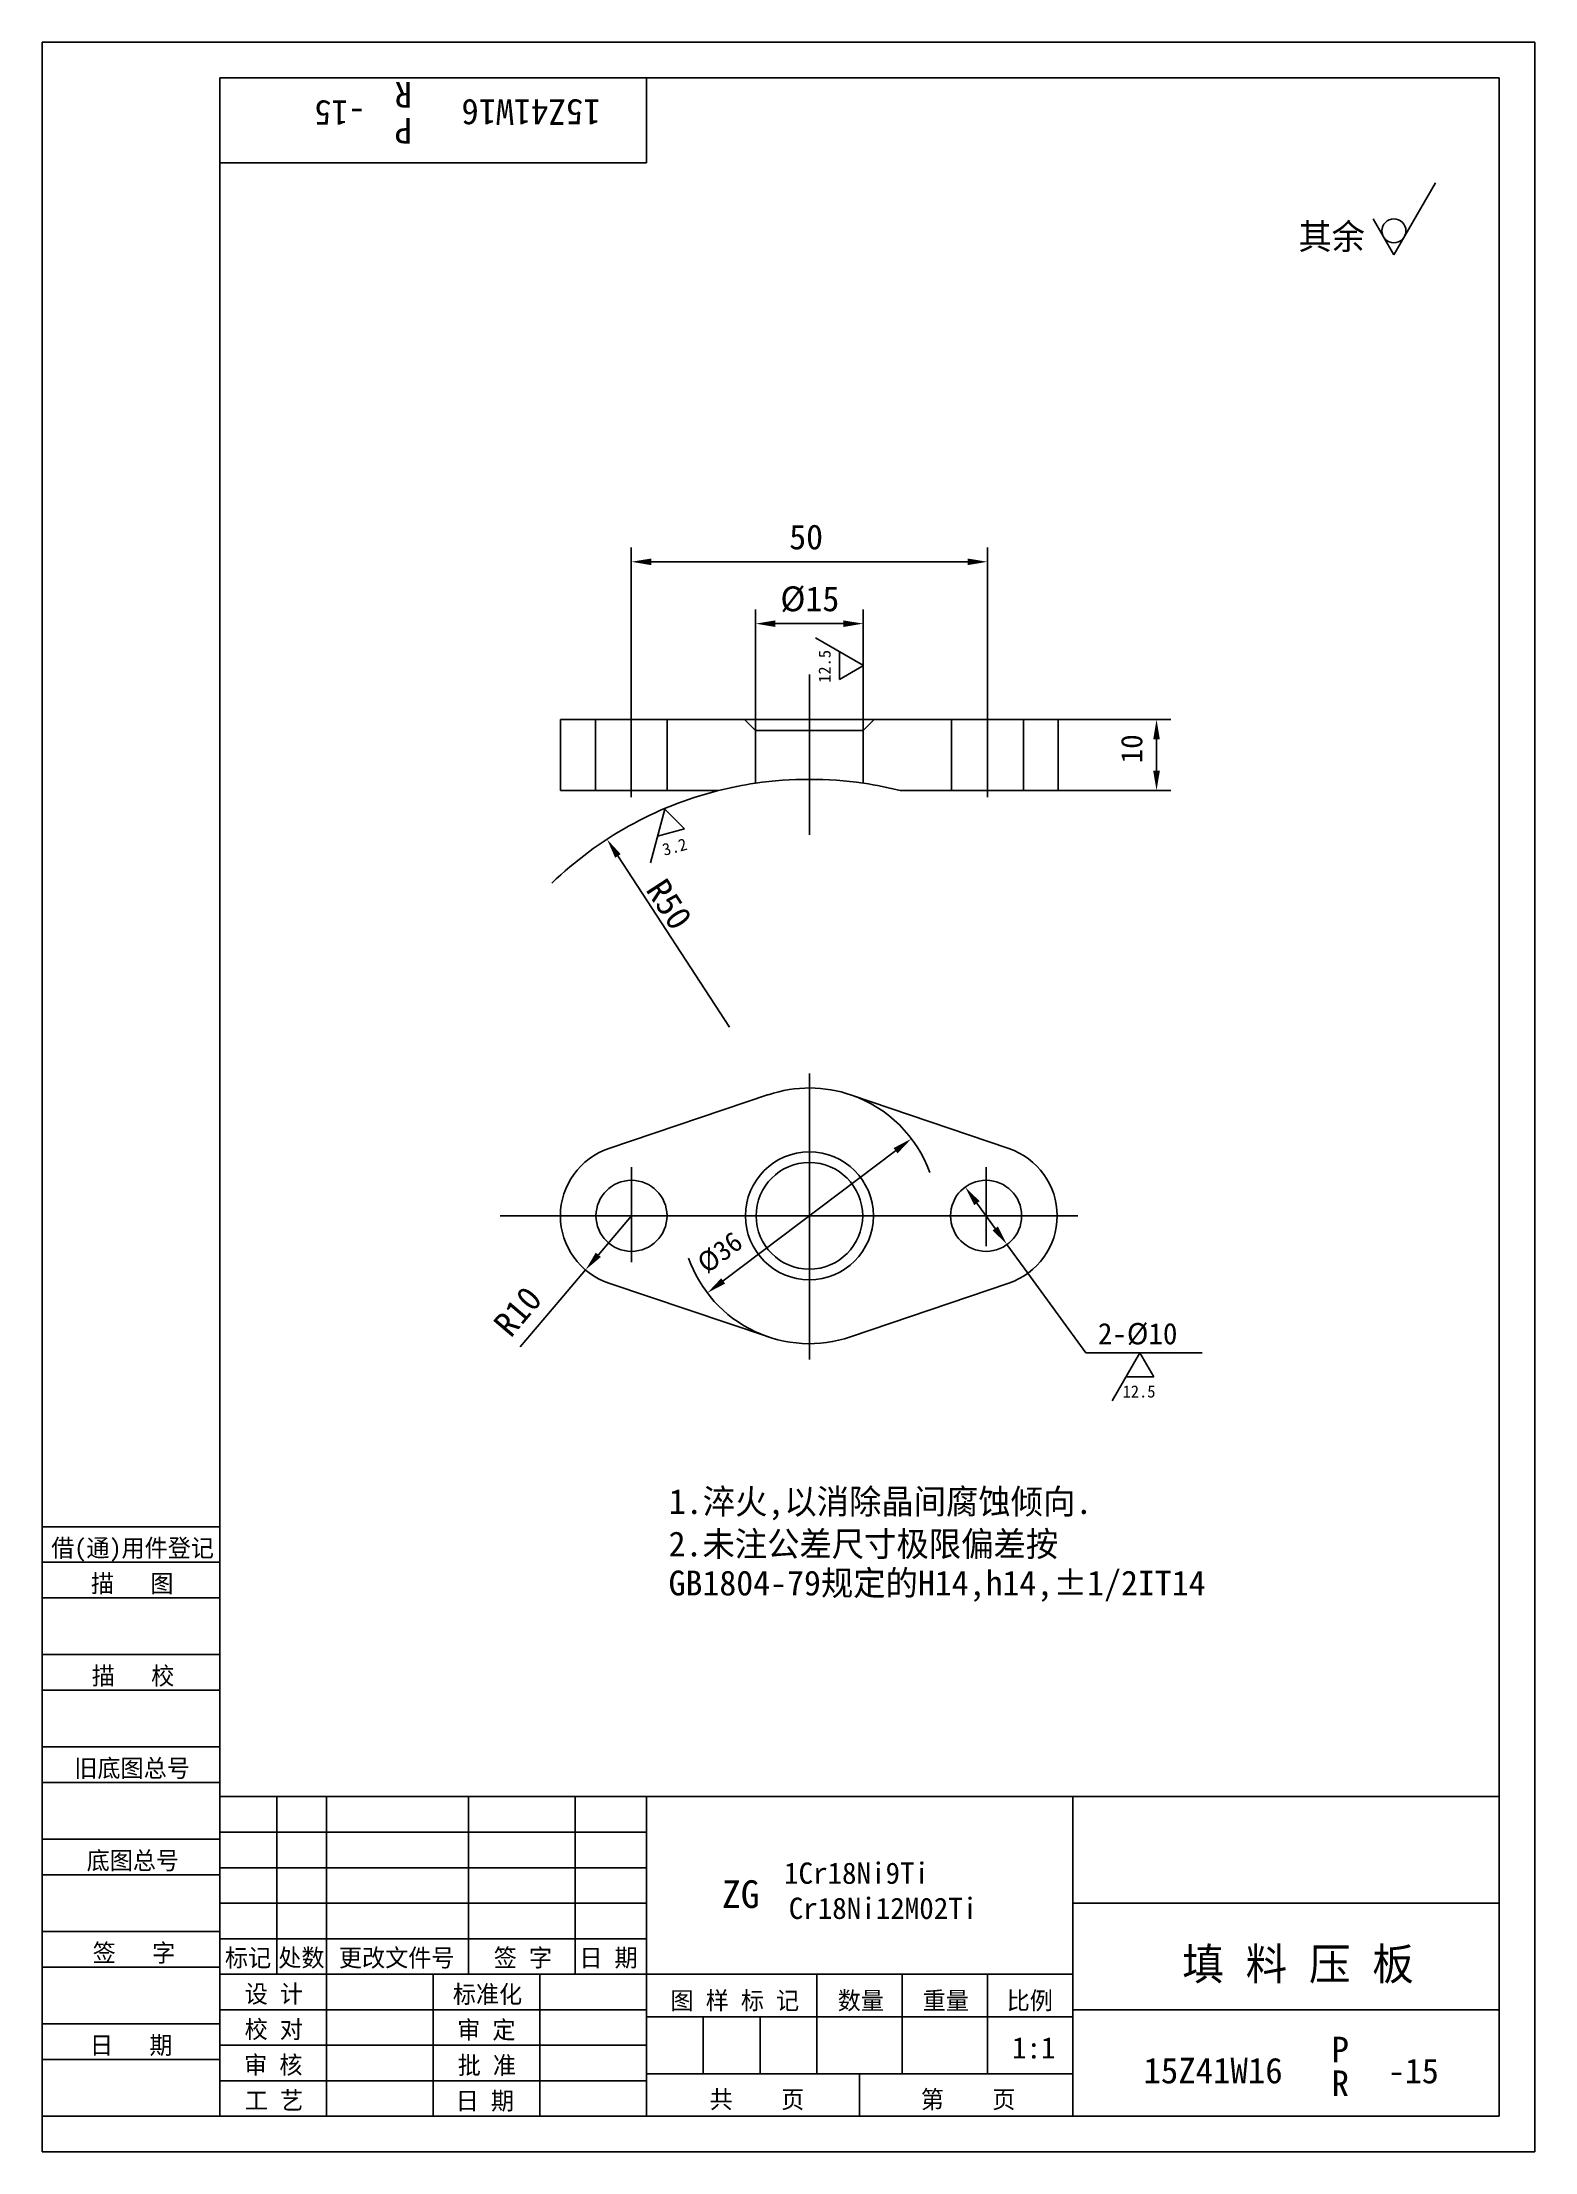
# Model space of a CAD drawing. Header units: metres. Extents: x 0 to 210, y 0 to 297.
import ezdxf

# ---------------------------------------------------------------- set-up
doc = ezdxf.new("R2010")
doc.units = ezdxf.units.M
for name, color, linetype in [('C', 6, 'Continuous'), ('D', 1, 'Continuous'), ('FL', 5, 'Continuous'), ('T', 7, 'Continuous'), ('TL', 4, 'Continuous')]:
    doc.layers.add(name, color=color, linetype=linetype)

# ---------------------------------------------------------------- blocks, each defined once
blk = doc.blocks.new('TUKUN4')
at = {"layer": 'FL'}
for p, q in [((0, 297), (0, 0)), ((210, 297), (0, 297)), ((210, 0), (210, 297)), ((0, 78), (25, 78)), ((0, 70), (25, 70)), ((0, 65), (25, 65)), ((0, 57), (25, 57)), ((0, 52), (25, 52)), ((33, 25), (33, 50)), ((40, 5), (40, 50)), ((60, 25), (60, 50)), ((75, 25), (75, 50)), ((25, 45), (85, 45)), ((0, 44), (25, 44)), ((0, 39), (25, 39)), ((25, 40), (85, 40)), ((25, 35), (85, 35)), ((0, 31), (25, 31)), ((25, 30), (85, 30)), ((0, 26), (25, 26)), ((70, 5), (70, 25)), ((0, 18), (25, 18)), ((25, 20), (85, 20)), ((25, 15), (85, 15)), ((0, 13), (25, 13)), ((25, 10), (85, 10)), ((0, 0), (210, 0))]:
    blk.add_line(p, q, dxfattribs=at)
at = {"layer": 'TL'}
for p, q in [((25, 5), (25, 292)), ((205, 292), (25, 292)), ((85, 292), (85, 280)), ((205, 5), (205, 292)), ((85, 280), (25, 280)), ((0, 88), (25, 88)), ((0, 83), (25, 83)), ((205, 50), (25, 50)), ((85, 5), (85, 50)), ((145, 5), (145, 50)), ((205, 35), (145, 35)), ((145, 25), (25, 25)), ((55, 5), (55, 25)), ((109, 11), (109, 25)), ((121, 11), (121, 25)), ((133, 11), (133, 25)), ((85, 19), (145, 19)), ((93, 11), (93, 19)), ((101, 11), (101, 19)), ((205, 20), (145, 20)), ((145, 11), (85, 11)), ((115, 5), (115, 11)), ((0, 5), (205, 5))]:
    blk.add_line(p, q, dxfattribs=at)
at = {"layer": 'T'}
for s, p in [('借(通)用件登记', (1.26, 83.76)), ('描   图', (6.86, 78.76)), ('描   校', (6.98, 65.76)), ('旧底图总号', (4.52, 52.76)), ('底图总号', (6.25, 39.76)), ('签   字', (7.1, 26.76)), ('标记', (25.71, 26.07)), ('处数', (33.22, 26.07)), ('更改文件号', (41.75, 26.07)), ('签 字', (63.53, 26.07)), ('日 期', (75.57, 26.07)), ('设 计', (28.5, 20.99)), ('标准化', (57.77, 20.93)), ('图 样 标 记', (88.4, 20.04)), ('数量', (111.92, 20.04)), ('重量', (123.88, 20.04)), ('比例', (135.7, 20.04)), ('校 对', (28.48, 15.99)), ('审 定', (58.39, 15.93)), ('日   期', (6.72, 13.76)), ('审 核', (28.41, 10.99)), ('批 准', (58.46, 10.93)), ('共    页', (93.91, 6.13)), ('第    页', (123.62, 6.13)), ('工 艺', (28.52, 5.99)), ('日 期', (58.18, 5.93))]:
    blk.add_text(s, height=2.5, dxfattribs=at).set_placement(p)

msp = doc.modelspace()

# ---------------------------------------------------------------- linework, layer by layer
at = {"layer": 'C'}
for p, q in [((107.94, 185.42), (107.94, 207.97)), ((82.88, 190.71), (82.88, 202.57)), ((132.99, 190.71), (132.99, 202.57)), ((107.94, 149.66), (107.94, 151.79)), ((107.94, 111.56), (107.94, 149.66)), ((82.91, 134.55), (82.91, 138.62)), ((132.8, 134.55), (132.8, 138.62)), ((82.91, 134.55), (82.91, 127.5)), ((132.8, 134.55), (132.8, 127.5)), ((64.44, 131.77), (145.72, 131.77)), ((82.91, 127.5), (82.91, 125.24))]:
    msp.add_line(p, q, dxfattribs=at)
at = {"layer": 'D'}
for p, q in [((196.03, 277.2), (190.18, 267.06)), ((190.18, 267.06), (187.25, 272.13)), ((82.88, 202.57), (82.88, 225.85)), ((132.99, 202.57), (132.99, 225.85)), ((85.68, 223.85), (130.19, 223.85)), ((100.37, 200.11), (100.37, 217.14)), ((115.51, 200.11), (115.51, 217.14)), ((103.17, 215.14), (112.71, 215.14)), ((108.78, 213.14), (115.54, 209.24)), ((112.16, 207.28), (112.16, 211.19)), ((115.54, 209.24), (112.16, 207.28)), ((142.94, 201.64), (158.78, 201.64)), ((156.78, 198.84), (156.78, 194.44)), ((142.94, 191.64), (158.78, 191.64)), ((85.58, 181.46), (87.6, 189)), ((87.6, 189), (90.36, 186.24)), ((90.36, 186.24), (86.59, 185.23)), ((81, 182.44), (96.69, 158.35)), ((95.81, 122.61), (120.06, 140.94)), ((78.25, 126.29), (82.91, 131.77)), ((134.09, 129.99), (131.51, 133.55)), ((135.74, 127.73), (139.03, 123.2)), ((76.43, 124.15), (72.81, 119.88)), ((139.03, 123.2), (146.83, 112.47)), ((72.81, 119.88), (67.25, 113.34)), ((146.83, 112.47), (159.57, 112.47)), ((150.53, 105.74), (154.43, 112.5)), ((154.43, 112.5), (156.39, 109.12)), ((159.57, 112.47), (163.19, 112.47)), ((156.39, 109.12), (152.48, 109.12))]:
    msp.add_line(p, q, dxfattribs=at)
msp.add_circle((190.18, 270.44), 1.69, dxfattribs=at)
for centre, radius, start, end in [((107.85, 141.22), 52, 104.35, 134.01), ((107.94, 131.77), 18, 19.8, 70.86), ((107.94, 131.77), 18, 199.29, 244.7)]:
    msp.add_arc(centre, radius, start, end, dxfattribs=at)
for points in [[(85.68, 224.31), (85.68, 223.38), (82.88, 223.85)], [(130.19, 224.31), (130.19, 223.38), (132.99, 223.85)], [(103.17, 215.6), (103.17, 214.67), (100.37, 215.14)], [(112.71, 215.6), (112.71, 214.67), (115.51, 215.14)], [(156.31, 198.84), (157.25, 198.84), (156.78, 201.64)], [(156.31, 194.44), (157.25, 194.44), (156.78, 191.64)], [(80.61, 182.18), (81.39, 182.69), (79.47, 184.78)], [(120.34, 140.57), (119.78, 141.31), (122.3, 142.63)], [(131.13, 133.28), (131.89, 133.83), (129.86, 135.82)], [(133.72, 129.72), (134.47, 130.27), (135.74, 127.73)], [(78.6, 125.98), (77.89, 126.59), (76.43, 124.15)], [(96.09, 122.23), (95.53, 122.98), (93.58, 120.92)]]:
    msp.add_solid(points, dxfattribs=at)
at = {"layer": 'TL'}
for p, q in [((72.94, 201.64), (77.94, 201.64)), ((72.94, 191.64), (72.94, 201.64)), ((77.83, 191.67), (77.83, 201.61)), ((77.94, 201.64), (87.93, 201.64)), ((87.93, 201.64), (98.85, 201.64)), ((87.93, 191.67), (87.93, 201.61)), ((98.85, 201.64), (107.94, 201.64)), ((98.87, 201.61), (100.37, 200.11)), ((100.37, 200.11), (107.84, 200.11)), ((100.37, 200.11), (100.37, 192.67)), ((117.02, 201.64), (107.94, 201.64)), ((115.51, 200.11), (108.03, 200.11)), ((117.01, 201.61), (115.51, 200.11)), ((115.51, 200.11), (115.51, 192.67)), ((127.94, 201.64), (117.02, 201.64)), ((137.94, 201.64), (127.94, 201.64)), ((127.94, 191.67), (127.94, 201.61)), ((142.94, 201.64), (137.94, 201.64)), ((138.05, 191.67), (138.05, 201.61)), ((142.94, 191.64), (142.94, 201.64)), ((77.83, 191.64), (72.94, 191.64)), ((77.94, 191.64), (77.83, 191.64)), ((87.93, 191.64), (77.94, 191.64)), ((95.15, 191.64), (87.93, 191.64)), ((120.72, 191.64), (127.94, 191.64)), ((127.94, 191.64), (137.94, 191.64)), ((137.94, 191.64), (138.05, 191.64)), ((138.05, 191.64), (142.94, 191.64)), ((102.18, 148.83), (79.71, 141.25)), ((113.73, 148.81), (136.02, 141.24)), ((79.71, 122.3), (102.18, 114.72)), ((113.73, 114.73), (136.02, 122.3))]:
    msp.add_line(p, q, dxfattribs=at)
for centre, radius in [((107.94, 131.77), 9), ((82.91, 131.77), 5), ((107.94, 131.77), 7.5), ((132.8, 131.77), 5)]:
    msp.add_circle(centre, radius, dxfattribs=at)
for centre, radius, start, end in [((107.85, 141.22), 52, 89.91, 98.28), ((108.02, 141.22), 52, 81.72, 90.09), ((107.85, 141.22), 52, 98.33, 104.14), ((108.02, 141.22), 52, 75.86, 81.63), ((107.94, 131.77), 18, 70.86, 108.64), ((82.91, 131.77), 10, 108.64, 251.36), ((132.8, 131.77), 10, 288.77, 71.23), ((107.94, 131.77), 18, 244.7, 288.77)]:
    msp.add_arc(centre, radius, start, end, dxfattribs=at)

# ---------------------------------------------------------------- block references
at = {"layer": 'D'}
msp.add_blockref('TUKUN4', (0, 0), dxfattribs=at)

# ---------------------------------------------------------------- texts
for s, height, rotation, p in [('R', 3.6, 180, (52.04, 291.39)), ('-15', 3.5, 180, (45.44, 288.8)), ('15Z41W16', 3.6, 180, (78.57, 288.95)), ('P', 3.6, 180, (52.04, 286.33)), ('12.5', 1.7, 90, (110.93, 206.81)), ('10', 3, 90, (154.78, 195.48)), ('3.2', 1.7, 15, (87.52, 182.45)), ('R50', 3.5, 303.09, (84.82, 177.68)), ('%%c36', 2.8, 37.09, (93.51, 123.53)), ('R10', 3.5, 49.65, (65.91, 114.47))]:
    msp.add_text(s, height=height, rotation=rotation, dxfattribs=at).set_placement(p)
for s, height, p in [('其余', 3.6, (176.74, 267.84)), ('50', 3.5, (105.1, 225.6)), ('%%c15', 3.5, (103.85, 216.89)), ('2-%%C10', 3, (148.53, 113.68)), ('12.5', 1.7, (152.01, 106.19)), ('1.淬火,以消除晶间腐蚀倾向.', 3.5, (88.17, 89.8)), ('2.未注公差尺寸极限偏差按', 3.5, (88.13, 83.83)), ('GB1804-79规定的H14,h14,%%P1/2IT14', 3.5, (88.13, 78.33)), ('1Cr18Ni9Ti', 3, (104.37, 37.73)), ('ZG', 3.9, (95.63, 34.33)), ('Cr18Ni12M02Ti', 3, (105.03, 32.78)), ('填 料 压 板', 4.5, (160.4, 24.19)), ('1:1', 3, (136.45, 13.14)), ('P', 3.6, (181.4, 12.6)), ('15Z41W16', 3.6, (154.94, 9.64)), ('-15', 3.5, (189.35, 9.64)), ('R', 3.6, (181.4, 7.85))]:
    msp.add_text(s, height=height, dxfattribs=at).set_placement(p)

doc.saveas('drawing.dxf')
